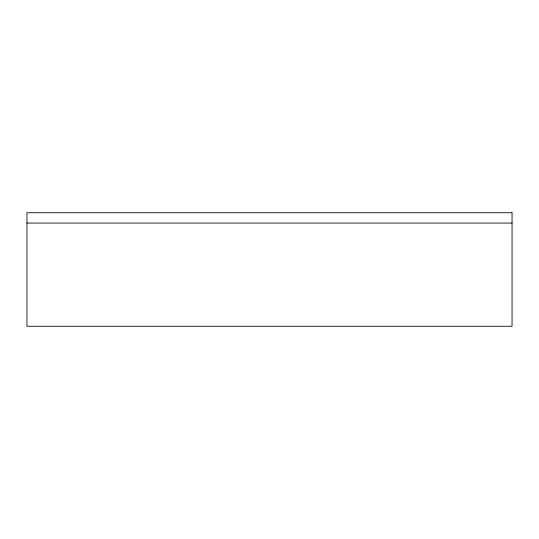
<?xml version="1.0" encoding="UTF-8"?>
<svg xmlns="http://www.w3.org/2000/svg" width="539" height="539" viewBox="0 0 539 539"><rect width="100%" height="100%" fill="white"/><g stroke="black" fill="none" stroke-linecap="round" stroke-linejoin="round"><path stroke-width="0.81" d="M26.95 223.052L512.05 223.052M512.05 212.73L26.95 212.73L26.95 326.27L512.05 326.27L512.05 212.73"/></g></svg>
